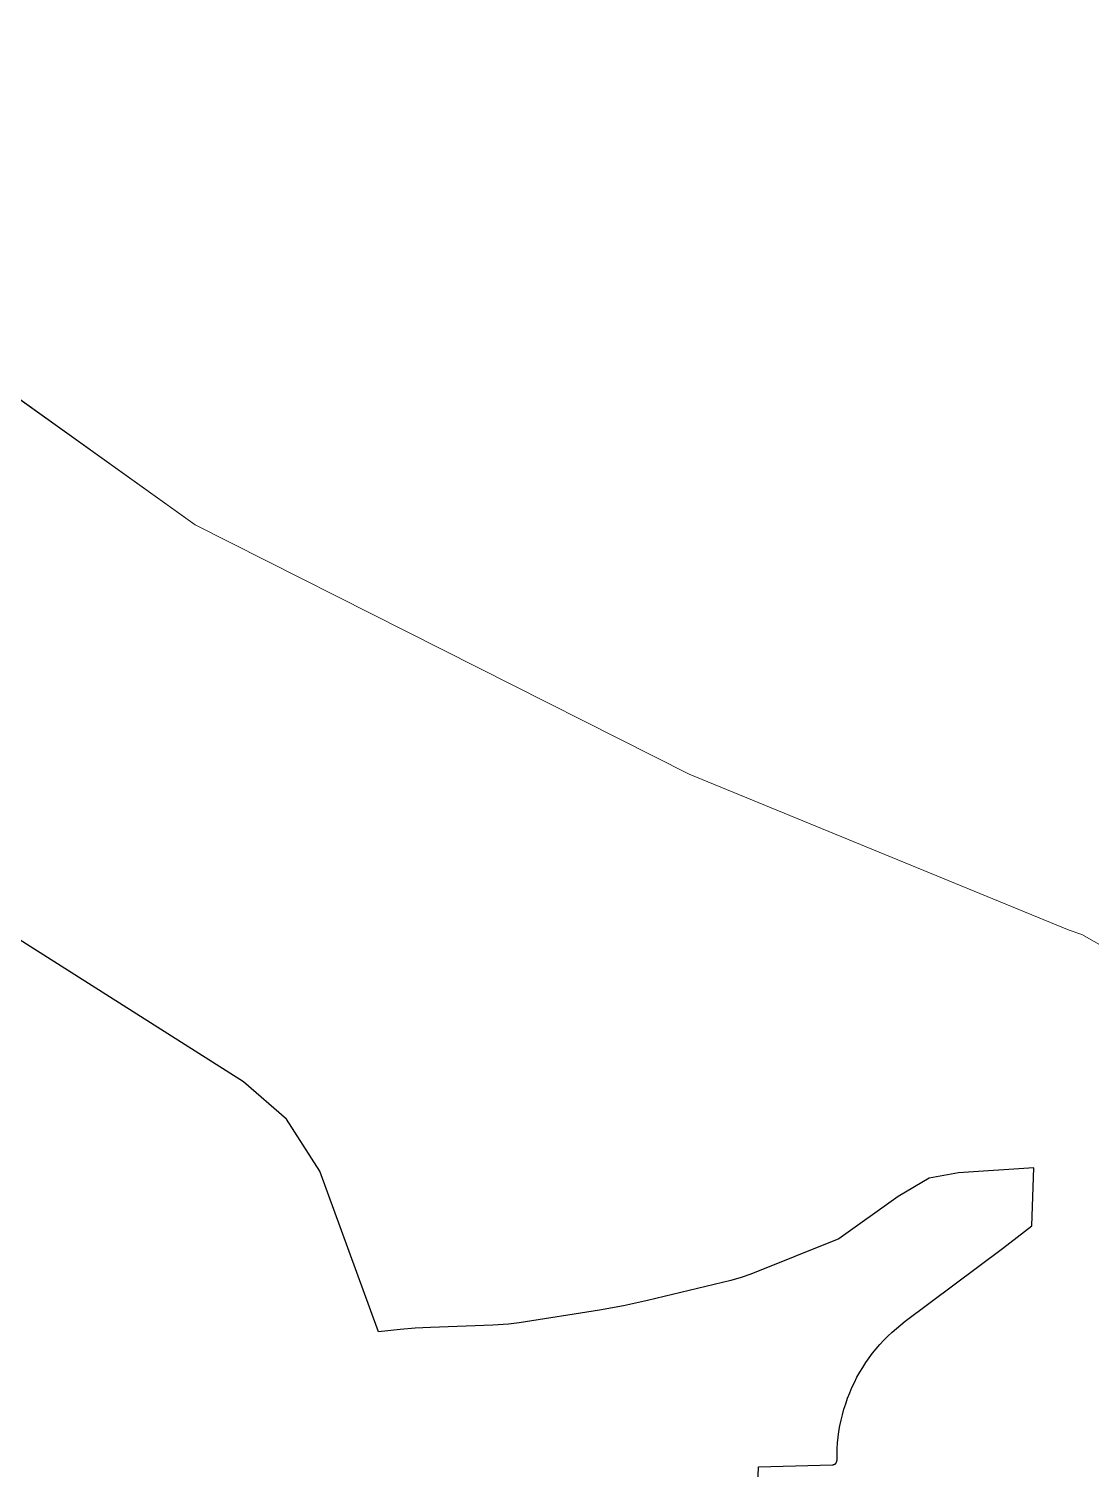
# Model space of a CAD drawing. Header units: millimetres. Extents: x 617751 to 636088, y 68402 to 77988.
# Drawn here: x 631605.3 to 631856.9, y 72418.9 to 72760.1 of the extents above; entities that cross this region are included whole.
import ezdxf

# ---------------------------------------------------------------- set-up
doc = ezdxf.new("R2010")
doc.units = ezdxf.units.MM
doc.header["$LTSCALE"] = 3
doc.header["$MEASUREMENT"] = 0
doc.layers.add('ALINHAMENTO PREDIAL', color=120, linetype='Continuous')
doc.layers.add('BAIRRO', color=30, linetype='Continuous')

msp = doc.modelspace()

# ---------------------------------------------------------------- linework, layer by layer
at = {"layer": 'ALINHAMENTO PREDIAL'}
for points in [[(631842.82, 72476.53), (631843.29, 72490.3), (631825.44, 72489.11), (631818.54, 72487.79), (631811.15, 72483.45), (631797.13, 72473.47), (631776.25, 72465.05), (631773.96, 72464.26), (631771.51, 72463.56), (631751.79, 72458.85), (631746.08, 72457.58), (631740.42, 72456.58), (631721.37, 72453.52), (631718.86, 72453.22), (631715.13, 72452.97), (631700.4, 72452.46), (631696.75, 72452.27), (631693.2, 72451.95), (631688.06, 72451.38), (631674.22, 72489.45), (631666.27, 72501.8), (631656.12, 72510.62), (631565.56, 72568.03)], [(631842.82, 72476.53), (631843.29, 72490.3), (631825.44, 72489.11), (631818.54, 72487.79), (631811.15, 72483.45), (631797.13, 72473.47), (631776.25, 72465.05), (631773.96, 72464.26), (631771.51, 72463.56), (631751.79, 72458.85), (631746.08, 72457.58), (631740.42, 72456.58), (631721.37, 72453.52), (631718.86, 72453.22), (631715.13, 72452.97), (631700.4, 72452.46), (631696.75, 72452.27), (631693.2, 72451.95), (631688.06, 72451.38), (631674.22, 72489.45), (631666.27, 72501.8), (631656.12, 72510.62), (631565.56, 72568.03)], [(631776.91, 72386.62), (631778.1, 72419.44), (631795.58, 72419.93), (631795.62, 72419.93), (631795.66, 72419.93), (631795.7, 72419.93), (631795.73, 72419.93), (631795.77, 72419.94), (631795.8, 72419.94), (631795.84, 72419.95), (631795.88, 72419.96), (631795.91, 72419.97), (631795.95, 72419.98), (631795.98, 72419.99), (631796.02, 72420), (631796.05, 72420.02), (631796.08, 72420.03), (631796.12, 72420.05), (631796.15, 72420.07), (631796.18, 72420.09), (631796.21, 72420.1), (631796.24, 72420.13), (631796.27, 72420.15), (631796.3, 72420.17), (631796.33, 72420.19), (631796.36, 72420.22), (631796.38, 72420.25), (631796.41, 72420.27), (631796.43, 72420.3), (631796.45, 72420.33), (631796.48, 72420.36), (631796.5, 72420.39), (631796.52, 72420.42), (631796.54, 72420.45), (631796.56, 72420.48), (631796.57, 72420.51), (631796.59, 72420.55), (631796.6, 72420.58), (631796.62, 72420.61), (631796.63, 72420.65), (631796.64, 72420.68), (631796.65, 72420.72), (631796.66, 72420.75), (631796.67, 72420.79), (631796.67, 72420.83), (631796.68, 72420.86), (631796.68, 72420.9), (631796.69, 72420.94), (631796.69, 72420.97), (631796.69, 72421.01), (631796.69, 72422.37), (631796.73, 72423.73), (631796.83, 72425.09), (631796.96, 72426.44), (631797.15, 72427.79), (631797.38, 72429.13), (631797.65, 72430.46), (631797.97, 72431.79), (631798.33, 72433.1), (631798.74, 72434.39), (631799.19, 72435.68), (631799.69, 72436.95), (631800.23, 72438.2), (631800.8, 72439.43), (631801.42, 72440.64), (631802.09, 72441.83), (631802.79, 72442.99), (631803.53, 72444.13), (631804.3, 72445.25), (631805.12, 72446.34), (631805.97, 72447.4), (631806.86, 72448.43), (631807.78, 72449.43), (631808.73, 72450.4), (631809.72, 72451.34), (631810.74, 72452.24), (631811.78, 72453.11), (631812.86, 72453.94), (631835.86, 72471.12), (631842.82, 72476.53)], [(631776.91, 72386.62), (631778.1, 72419.44), (631795.58, 72419.93), (631795.62, 72419.93), (631795.66, 72419.93), (631795.7, 72419.93), (631795.73, 72419.93), (631795.77, 72419.94), (631795.8, 72419.94), (631795.84, 72419.95), (631795.88, 72419.96), (631795.91, 72419.97), (631795.95, 72419.98), (631795.98, 72419.99), (631796.02, 72420), (631796.05, 72420.02), (631796.08, 72420.03), (631796.12, 72420.05), (631796.15, 72420.07), (631796.18, 72420.09), (631796.21, 72420.1), (631796.24, 72420.13), (631796.27, 72420.15), (631796.3, 72420.17), (631796.33, 72420.19), (631796.36, 72420.22), (631796.38, 72420.25), (631796.41, 72420.27), (631796.43, 72420.3), (631796.45, 72420.33), (631796.48, 72420.36), (631796.5, 72420.39), (631796.52, 72420.42), (631796.54, 72420.45), (631796.56, 72420.48), (631796.57, 72420.51), (631796.59, 72420.55), (631796.6, 72420.58), (631796.62, 72420.61), (631796.63, 72420.65), (631796.64, 72420.68), (631796.65, 72420.72), (631796.66, 72420.75), (631796.67, 72420.79), (631796.67, 72420.83), (631796.68, 72420.86), (631796.68, 72420.9), (631796.69, 72420.94), (631796.69, 72420.97), (631796.69, 72421.01), (631796.69, 72422.37), (631796.73, 72423.73), (631796.83, 72425.09), (631796.96, 72426.44), (631797.15, 72427.79), (631797.38, 72429.13), (631797.65, 72430.46), (631797.97, 72431.79), (631798.33, 72433.1), (631798.74, 72434.39), (631799.19, 72435.68), (631799.69, 72436.95), (631800.23, 72438.2), (631800.8, 72439.43), (631801.42, 72440.64), (631802.09, 72441.83), (631802.79, 72442.99), (631803.53, 72444.13), (631804.3, 72445.25), (631805.12, 72446.34), (631805.97, 72447.4), (631806.86, 72448.43), (631807.78, 72449.43), (631808.73, 72450.4), (631809.72, 72451.34), (631810.74, 72452.24), (631811.78, 72453.11), (631812.86, 72453.94), (631835.86, 72471.12), (631842.82, 72476.53)]]:
    msp.add_lwpolyline(points, dxfattribs=at)
at = {"layer": 'BAIRRO', "lineweight": 20}
for points in [[(631921.65, 72507.57), (631854.65, 72545.57), (631851.65, 72546.57), (631761.65, 72583.57), (631644.65, 72642.57), (631532.65, 72722.57), (631471.65, 72763.57)], [(631471.65, 72763.57), (631531.65, 72723.57), (631644.65, 72642.57), (631761.65, 72583.57), (631851.65, 72546.57), (631854.65, 72545.57), (631921.65, 72507.57), (632020.65, 72455.57), (632157.65, 72425.57), (632218.08, 72430.91)]]:
    msp.add_lwpolyline(points, dxfattribs=at)

doc.saveas('drawing.dxf')
